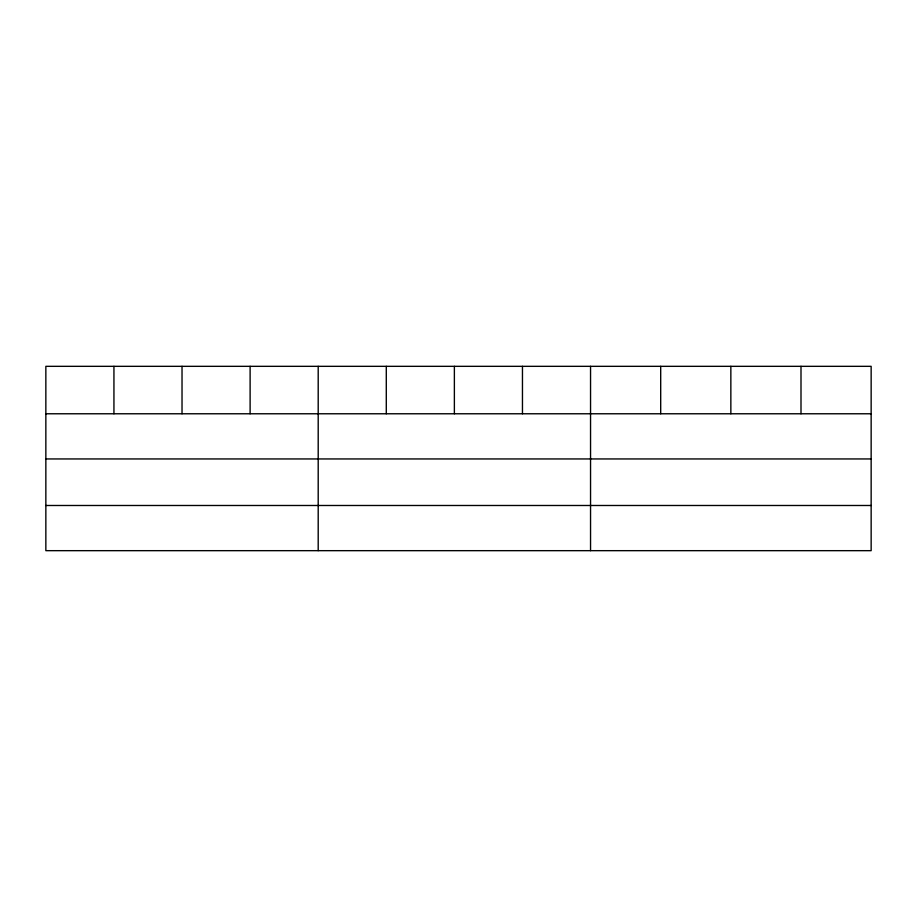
<?xml version="1.0" encoding="UTF-8"?>
<svg xmlns="http://www.w3.org/2000/svg" width="917" height="917" viewBox="0 0 917 917"><rect width="100%" height="100%" fill="white"/><g stroke="black" fill="none" stroke-linecap="round" stroke-linejoin="round"><path stroke-width="1.38" d="M871.15 458.947L871.15 366.33L45.85 366.33L45.85 550.67L871.15 550.67L871.15 458.947L45.85 458.947M45.85 413.773L871.15 413.773M45.85 505.485L871.15 505.485M800.999 366.33L800.999 413.773M730.849 366.33L730.849 413.773M660.698 366.33L660.698 413.773M590.548 366.33L590.548 550.67M522.461 366.33L522.461 413.773M454.373 366.33L454.373 413.773M386.286 366.33L386.286 413.773M318.199 366.33L318.199 550.67M250.112 366.33L250.112 413.773M182.025 366.33L182.025 413.773M113.937 366.33L113.937 413.773"/></g></svg>
